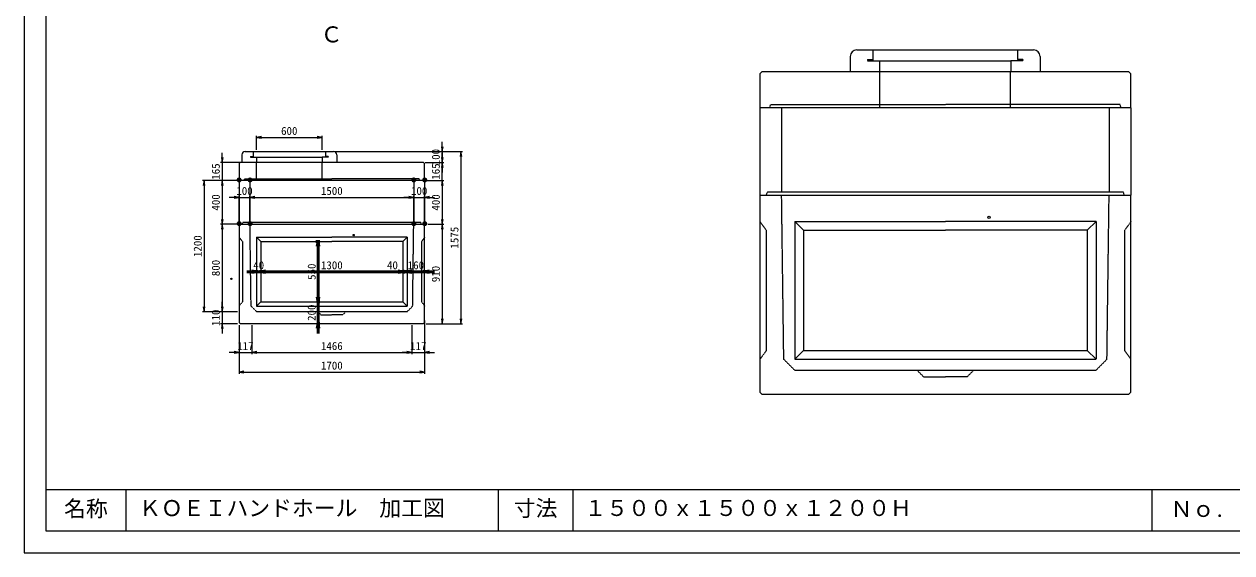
# Model space of a CAD drawing. Units: millimetres, scale not verified. Extents: x -420 to 421, y -297 to 297.
# Drawn here: x -420 to 133, y -297 to -55 of the extents above; entities that cross this region are included whole.
import ezdxf
from ezdxf.enums import TextEntityAlignment as Align

# ---------------------------------------------------------------- set-up
doc = ezdxf.new("R2010")
doc.units = ezdxf.units.MM
doc.header["$PDMODE"] = 32
doc.header["$PDSIZE"] = 0.5
doc.linetypes.add('USER2', pattern=[4.7625, 3.175, -1.5875])
doc.layers.add('0-0', color=7, linetype='Continuous')
for name, color, linetype, lineweight in [('0-1_0', 9, 'Continuous', 25), ('0-2_dims', 7, 'Continuous', 18), ('0-3_pen1実線', 4, 'Continuous', 13), ('0-4_pen3実線', 7, 'Continuous', 25), ('0-5_pen4実線', 7, 'Continuous', 25), ('0-6_pen2破線', 3, 'USER2', 25), ('0-8_鉄筋１', 7, 'Continuous', 50)]:
    doc.layers.add(name, color=color, linetype=linetype, lineweight=lineweight)
doc.styles.add('ＭＳ ゴシック', font='')
doc.styles.get('ＭＳ ゴシック').set_extended_font_data('MS Gothic')

# ---------------------------------------------------------------- blocks, each defined once
blk = doc.blocks.new('部分図 1')
at = {"layer": '0-1_0'}
blk.add_lwpolyline([(0, 0), (16824, 0), (16824, 11878), (0, 11878)], close=True, dxfattribs=at)
at = {"layer": '0-2_dims'}
for p, q in [((2128.5, 3686), (2128.5, 3816)), ((2128.5, 3801), (2728.5, 3801)), ((2728.5, 3686), (2728.5, 3816)), ((1814.5, 3571), (1814.5, 3661)), ((2848.5, 3671), (3844.5, 3671)), ((2878.5, 3671), (4015.5, 3671)), ((3829.5, 3671), (3829.5, 3761)), ((3829.5, 3671), (3829.5, 3571)), ((4000.5, 3671), (4000.5, 2096)), ((1978.5, 3571), (1799.5, 3571)), ((1814.5, 3571), (1814.5, 3406)), ((3673.5, 3571), (3844.5, 3571)), ((3829.5, 3571), (3829.5, 3481)), ((1938.5, 3406), (1633.5, 3406)), ((1648.5, 3406), (1648.5, 2206)), ((1953.5, 3406), (1799.5, 3406)), ((1953.5, 3406), (1799.5, 3406)), ((1814.5, 3406), (1814.5, 3316)), ((1814.5, 3406), (1814.5, 3006)), ((3698.5, 3406), (3844.5, 3406)), ((3829.5, 3406), (3829.5, 3006)), ((1953.5, 3006), (1799.5, 3006)), ((1953.5, 3006), (1799.5, 3006)), ((1814.5, 3006), (1814.5, 2206)), ((3698.5, 3006), (3844.5, 3006)), ((3698.5, 3006), (3844.5, 3006)), ((3829.5, 3006), (3829.5, 2096)), ((1814.5, 2206), (1814.5, 2296)), ((1953.5, 2206), (1633.5, 2206)), ((1953.5, 2206), (1799.5, 2206)), ((1953.5, 2206), (1799.5, 2206)), ((1814.5, 2206), (1814.5, 2096)), ((1953.5, 2096), (1799.5, 2096)), ((1814.5, 2096), (1814.5, 2006)), ((3683.5, 2096), (3844.5, 2096)), ((3683.5, 2096), (4015.5, 2096))]:
    blk.add_line(p, q, dxfattribs=at)
for points in [[(2173.5, 3808.5), (2128.5, 3801), (2173.5, 3793.5)], [(2683.5, 3793.5), (2728.5, 3801), (2683.5, 3808.5)], [(3822, 3716), (3829.5, 3671), (3837, 3716)], [(4008, 3626), (4000.5, 3671), (3993, 3626)], [(1807, 3616), (1814.5, 3571), (1822, 3616)], [(3837, 3526), (3829.5, 3571), (3822, 3526)], [(1656, 3361), (1648.5, 3406), (1641, 3361)], [(1822, 3361), (1814.5, 3406), (1807, 3361)], [(1822, 3361), (1814.5, 3406), (1807, 3361)], [(3837, 3361), (3829.5, 3406), (3822, 3361)], [(1807, 3051), (1814.5, 3006), (1822, 3051)], [(1822, 2961), (1814.5, 3006), (1807, 2961)], [(3822, 3051), (3829.5, 3006), (3837, 3051)], [(3837, 2961), (3829.5, 3006), (3822, 2961)], [(1641, 2251), (1648.5, 2206), (1656, 2251)], [(1807, 2251), (1814.5, 2206), (1822, 2251)], [(1807, 2251), (1814.5, 2206), (1822, 2251)], [(3822, 2141), (3829.5, 2096), (3837, 2141)], [(3993, 2141), (4000.5, 2096), (4008, 2141)], [(1822, 2051), (1814.5, 2096), (1807, 2051)]]:
    blk.add_lwpolyline(points, dxfattribs=at)
at = {"layer": '0-2_dims', "color": 2}
blk.add_circle((8838, 3070.4), 11, dxfattribs=at)
at = {"layer": '0-3_pen1実線'}
for p, q in [((9036.1, 4494.68), (9042.06, 4500.63)), ((2728.5, 3618.02), (2731.48, 3621))]:
    blk.add_line(p, q, dxfattribs=at)
at = {"layer": '0-4_pen3実線'}
for p, q in [((7566.1, 4540.63), (7566.1, 4400.63)), ((7626.1, 4600.63), (9246.1, 4600.63)), ((9306.1, 4540.63), (9306.1, 4400.63)), ((6758, 4401), (6738, 4381)), ((6738, 4381), (6738, 4071)), ((10118, 4401), (6758, 4401)), ((10118, 4401), (10138, 4381)), ((10138, 4071), (10138, 4381)), ((10138, 4071), (6738, 4071)), ((6738, 4071), (6738, 3271)), ((10138, 4071), (10138, 3271)), ((2023.5, 3671), (2833.5, 3671)), ((3829.5, 3571), (3829.5, 3661)), ((1978.5, 3571), (1968.5, 3561)), ((1968.5, 3561), (1968.5, 3406)), ((3658.5, 3571), (1978.5, 3571)), ((1993.5, 3641), (1993.5, 3571)), ((2863.5, 3641), (2863.5, 3571)), ((3658.5, 3571), (3668.5, 3561)), ((3668.5, 3406), (3668.5, 3561)), ((3683.5, 3571), (3844.5, 3571)), ((3829.5, 3406), (3829.5, 3571)), ((1968.5, 3406), (1968.5, 3006)), ((3668.5, 3406), (1968.5, 3406)), ((3668.5, 3406), (3668.5, 3006)), ((3683.5, 3406), (3844.5, 3406)), ((3829.5, 3406), (3829.5, 3316)), ((1968.5, 3251.88), (1878.5, 3251.88)), ((1968.5, 3022), (1968.5, 3266.88)), ((1968.5, 3251.88), (2068.3, 3251.88)), ((2068.3, 3025.5), (2068.3, 3266.88)), ((2068.3, 3025.5), (2068.3, 3266.88)), ((2068.3, 3251.88), (2158.3, 3251.88)), ((2068.3, 3251.88), (3568.29, 3251.88)), ((3568.29, 3251.88), (3478.29, 3251.88)), ((3568.29, 3025.5), (3568.29, 3266.88)), ((3568.29, 3025.5), (3568.29, 3266.88)), ((3568.29, 3251.88), (3668.5, 3251.88)), ((3668.5, 3020.69), (3668.5, 3266.88)), ((3668.5, 3251.88), (3758.5, 3251.88)), ((6738, 3271), (6738, 1471)), ((6738, 3271), (10138, 3271)), ((10138, 1471), (10138, 3271)), ((1968.5, 3007), (1968.5, 2107)), ((1968.5, 3006), (3668.5, 3006)), ((3668.5, 2107), (3668.5, 3007)), ((7058, 3031), (8438, 3031)), ((7058, 3031), (7058, 1771)), ((7138, 2951), (7058, 3031)), ((9818, 3031), (8438, 3031)), ((9738, 2951), (9818, 3031)), ((9818, 3031), (9818, 1771)), ((2128.5, 2887), (2818.5, 2887)), ((2128.5, 2887), (2128.5, 2257)), ((2168.5, 2847), (2128.5, 2887)), ((3508.5, 2887), (2818.5, 2887)), ((3468.5, 2847), (3508.5, 2887)), ((3508.5, 2887), (3508.5, 2257)), ((7138, 2951), (7138, 1851)), ((7138, 2951), (8438, 2951)), ((9738, 2951), (8438, 2951)), ((9738, 2951), (9738, 1851)), ((2168.5, 2847), (2168.5, 2297)), ((2168.5, 2847), (2818.5, 2847)), ((3468.5, 2847), (2818.5, 2847)), ((3468.5, 2847), (3468.5, 2297)), ((2168.5, 2297), (2128.5, 2257)), ((2128.5, 2257), (2818.5, 2257)), ((2168.5, 2297), (2818.5, 2297)), ((2818.5, 2297), (3468.5, 2297)), ((2818.5, 2257), (3507.84, 2257.66)), ((3468.5, 2297), (3508.5, 2257)), ((1968.5, 2107), (1978.5, 2097)), ((3668.5, 2107), (3658.5, 2097)), ((3668.5, 2126), (3668.5, 1818)), ((1968.5, 2082), (1968.5, 1818)), ((1968.5, 2001), (1968.5, 1639)), ((1978.5, 2097), (3658.5, 2097)), ((2085.3, 2082), (2085.3, 1818)), ((2085.3, 2082), (2085.3, 1818)), ((3551.5, 2082), (3551.5, 1818)), ((3551.5, 2082), (3551.5, 1818)), ((3668.5, 1976), (3668.5, 1639)), ((1968.5, 1833), (1878.5, 1833)), ((1968.5, 1833), (2085.3, 1833)), ((2085.3, 1833), (2175.3, 1833)), ((2085.3, 1833), (3551.5, 1833)), ((3551.5, 1833), (3461.5, 1833)), ((3551.5, 1833), (3668.5, 1833)), ((3668.5, 1833), (3758.5, 1833)), ((7138, 1851), (7058, 1771)), ((7058, 1771), (8438, 1771)), ((7138, 1851), (8438, 1851)), ((8438, 1851), (9738, 1851)), ((8438, 1771), (9816.68, 1772.32)), ((9738, 1851), (9818, 1771)), ((1968.5, 1654), (3668.5, 1654)), ((6738, 1471), (6758, 1451)), ((6758, 1451), (10118, 1451)), ((10138, 1471), (10118, 1451)), ((931, 580), (931, 200)), ((5025, 580), (5025, 200))]:
    blk.add_line(p, q, dxfattribs=at)
for points in [[(3822, 3616), (3829.5, 3571), (3837, 3616)], [(3837, 3361), (3829.5, 3406), (3822, 3361)], [(1923.5, 3244.38), (1968.5, 3251.88), (1923.5, 3259.38)], [(2113.3, 3259.37), (2068.3, 3251.87), (2113.3, 3244.37)], [(2113.3, 3259.37), (2068.3, 3251.87), (2113.3, 3244.37)], [(3523.29, 3244.38), (3568.29, 3251.88), (3523.29, 3259.38)], [(3523.29, 3244.38), (3568.29, 3251.88), (3523.29, 3259.38)], [(3713.5, 3259.37), (3668.5, 3251.87), (3713.5, 3244.37)], [(1923.5, 1825.5), (1968.5, 1833), (1923.5, 1840.5)], [(2130.3, 1840.5), (2085.3, 1833), (2130.3, 1825.5)], [(2130.3, 1840.5), (2085.3, 1833), (2130.3, 1825.5)], [(3506.5, 1825.5), (3551.5, 1833), (3506.5, 1840.5)], [(3506.5, 1825.5), (3551.5, 1833), (3506.5, 1840.5)], [(3713.5, 1840.5), (3668.5, 1833), (3713.5, 1825.5)], [(2013.5, 1661.5), (1968.5, 1654), (2013.5, 1646.5)], [(3623.5, 1646.5), (3668.5, 1654), (3623.5, 1661.5)]]:
    blk.add_lwpolyline(points, dxfattribs=at)
blk.add_circle((3018.4, 2907.1), 5.6, dxfattribs=at)
for centre, radius, start, end in [((7626.1, 4540.63), 60, 90, 180), ((9246.1, 4540.63), 60, 0, 90), ((2023.5, 3641), 30, 90, 180), ((2833.5, 3641), 30, 0, 90)]:
    blk.add_arc(centre, radius, start, end, dxfattribs=at)
blk.add_point((1898.11, 2506.71), dxfattribs=at)
at = {"layer": '0-5_pen4実線'}
for p, q in [((200, 580), (16610, 580)), ((4340.3, 580), (4340.3, 200)), ((10328, 580), (10328, 200))]:
    blk.add_line(p, q, dxfattribs=at)
blk.add_lwpolyline([(200, 200), (16610, 200), (16610, 11452), (200, 11452)], close=True, dxfattribs=at)
at = {"layer": '0-6_pen2破線'}
for p, q in [((7772.1, 4600.63), (7772.1, 4500.63)), ((9100.1, 4600.63), (9100.1, 4512.63)), ((7724.1, 4512.63), (7724.1, 4500.63)), ((7724.1, 4512.63), (7772.1, 4512.63)), ((7724.1, 4500.63), (9036.1, 4500.63)), ((7836.1, 4500.63), (7836.1, 4400.63)), ((9148.1, 4500.63), (9036.1, 4500.63)), ((9036.1, 4500.63), (9036.1, 4400.63)), ((9148.1, 4512.63), (9100.1, 4512.63)), ((9148.1, 4512.63), (9148.1, 4500.63)), ((7837.2, 4071), (7837.2, 4401)), ((9036, 4070.2), (9036, 4400.2)), ((6828, 4071), (6838, 4101)), ((6838, 4101), (8438, 4101)), ((6938, 4071), (6938, 3301)), ((9938, 4071), (9938, 3301)), ((2096.5, 3671), (2096.5, 3621)), ((2760.5, 3671), (2760.5, 3627)), ((2072.5, 3627), (2072.5, 3621)), ((2072.5, 3627), (2096.5, 3627)), ((2072.5, 3621), (2728.5, 3621)), ((2128.5, 3621), (2128.5, 3571)), ((2128.5, 3406), (2128.5, 3571)), ((2784.5, 3621), (2728.5, 3621)), ((2728.5, 3621), (2728.5, 3571)), ((2728.5, 3406), (2728.5, 3571)), ((2784.5, 3627), (2760.5, 3627)), ((2784.5, 3627), (2784.5, 3621)), ((2013.5, 3406), (2018.5, 3421)), ((2018.5, 3421), (2818.5, 3421)), ((2068.5, 3406), (2068.5, 3021)), ((3568.5, 3406), (3568.5, 3021)), ((6798, 3271), (6808, 3301)), ((8438, 3301), (6808, 3301)), ((6958, 1771), (6938, 3271)), ((10068, 3301), (8438, 3301)), ((9918, 1771), (9937.61, 3271)), ((10078, 3271), (10068, 3301)), ((1998.5, 3006), (2003.5, 3021)), ((2818.5, 3021), (2003.5, 3021)), ((2078.5, 2257), (2068.5, 3007)), ((3633.5, 3021), (2818.5, 3021)), ((3558.5, 2257), (3568.3, 3007)), ((3638.5, 3006), (3633.5, 3021)), ((6738, 3031), (6798, 2951)), ((10138, 3031), (10078, 2951)), ((1968.5, 2887), (1998.5, 2847)), ((3668.5, 2887), (3638.5, 2847)), ((6798, 2951), (6798, 1851)), ((10078, 2951), (10078, 1851)), ((1998.5, 2847), (1998.5, 2297)), ((3638.5, 2847), (3638.5, 2297)), ((1998.5, 2297), (1968.5, 2257)), ((2128.5, 2207), (2078.5, 2257)), ((3508.5, 2207), (3558.5, 2257)), ((3638.5, 2297), (3668.5, 2257)), ((2128.5, 2207), (2818.5, 2207)), ((2688.5, 2207), (2718.5, 2177)), ((2718.5, 2177), (2818.5, 2177)), ((2818.5, 2207), (3508.5, 2207)), ((2918.5, 2177), (2818.5, 2177)), ((2948.5, 2207), (2918.5, 2177)), ((6798, 1851), (6738, 1771)), ((7058, 1671), (6958, 1771)), ((9818, 1671), (9918, 1771)), ((10078, 1851), (10138, 1771)), ((7058, 1671), (8438, 1671)), ((8178, 1671), (8238, 1611)), ((8438, 1671), (9818, 1671)), ((8698, 1671), (8638, 1611)), ((8238, 1611), (8438, 1611)), ((8638, 1611), (8438, 1611))]:
    blk.add_line(p, q, dxfattribs=at)
for points in [[(10048, 4071), (10038, 4101), (8438, 4101)], [(3623.5, 3406), (3618.5, 3421), (2818.5, 3421)]]:
    blk.add_lwpolyline(points, dxfattribs=at)
at = {"layer": '0-8_鉄筋１'}
for p, q in [((2671, 2847), (2707.5, 2847)), ((2692.5, 2847), (2692.5, 2297)), ((2128.5, 2572), (2038.5, 2572)), ((2128.5, 2572), (2128.5, 2587)), ((2128.5, 2572), (2168.5, 2572)), ((2168.5, 2572), (2168.5, 2587)), ((2168.5, 2572), (2168.5, 2587)), ((2168.5, 2572), (2258.5, 2572)), ((2168.5, 2572), (3468.5, 2572)), ((3468.5, 2572), (3323.5, 2572)), ((3508.5, 2572), (3418.5, 2572)), ((3468.5, 2572), (3468.5, 2587)), ((3468.5, 2572), (3468.5, 2587)), ((3468.5, 2572), (3508.5, 2572)), ((3508.5, 2572), (3508.5, 2587)), ((3508.5, 2572), (3508.5, 2587)), ((3508.5, 2572), (3598.5, 2572)), ((3508.5, 2572), (3668.5, 2572)), ((3668.5, 2572), (3668.5, 2587)), ((3668.5, 2572), (3758.5, 2572)), ((2692.5, 2297), (2692.5, 2387)), ((2692.5, 2297), (2707.5, 2297)), ((2692.5, 2297), (2707.5, 2297)), ((2692.5, 2297), (2692.5, 2097)), ((2692.5, 2097), (2707.5, 2097)), ((2692.5, 2097), (2692.5, 2007))]:
    blk.add_line(p, q, dxfattribs=at)
for points in [[(2700, 2802), (2692.5, 2847), (2685, 2802)], [(2083.5, 2564.5), (2128.5, 2572), (2083.5, 2579.5)], [(2213.5, 2579.5), (2168.5, 2572), (2213.5, 2564.5)], [(2213.5, 2579.5), (2168.5, 2572), (2213.5, 2564.5)], [(3423.5, 2564.5), (3468.5, 2572), (3423.5, 2579.5)], [(3423.5, 2564.5), (3468.5, 2572), (3423.5, 2579.5)], [(3463.5, 2564.5), (3508.5, 2572), (3463.5, 2579.5)], [(3553.5, 2579.5), (3508.5, 2572), (3553.5, 2564.5)], [(3713.5, 2579.5), (3668.5, 2572), (3713.5, 2564.5)], [(2685, 2342), (2692.5, 2297), (2700, 2342)], [(2685, 2342), (2692.5, 2297), (2700, 2342)], [(2700, 2052), (2692.5, 2097), (2685, 2052)]]:
    blk.add_lwpolyline(points, dxfattribs=at)
at = {"layer": '0-2_dims', "style": 'ＭＳ ゴシック'}
for s, height, p in [('Ｃ', 146.6, (2715.71, 4626)), ('600', 73.31, (2353.5, 3801.5))]:
    blk.add_text(s, height=height, dxfattribs=at).set_placement(p, align=Align.BOTTOM_LEFT)
for s, p in [('100', (3829, 3546)), ('165', (1814, 3413.5)), ('400', (1814, 3131)), ('400', (3829, 3131)), ('1200', (1648, 2706)), ('1575', (4000, 2783.5)), ('800', (1814, 2531)), ('910', (3829, 2476)), ('110', (1814, 2076))]:
    blk.add_text(s, height=73.31, rotation=90, dxfattribs=at).set_placement(p, align=Align.BOTTOM_LEFT)
at = {"layer": '0-4_pen3実線', "style": 'ＭＳ ゴシック'}
blk.add_text('165', height=73.31, rotation=90, dxfattribs=at).set_placement((3829, 3413.5), align=Align.BOTTOM_LEFT)
for s, height, p in [('●', 36.66, (1943.5, 3381.1)), ('●', 36.66, (2043.3, 3381.1)), ('●', 36.66, (3543.2, 3381.1)), ('●', 36.66, (3643.5, 3381.1)), ('100', 73.31, (1943.4, 3252.38)), ('1500', 73.31, (2718.3, 3252.38)), ('100', 73.31, (3543.4, 3252.38)), ('●', 36.66, (1943.9, 2981.3)), ('●', 36.66, (2043.6, 2981.7)), ('●', 36.66, (3543.4, 2981.1)), ('●', 36.66, (3643.5, 2981)), ('117', 73.31, (1951.9, 1833.5)), ('1466', 73.31, (2718.4, 1833.5)), ('117', 73.31, (3535, 1833.5)), ('1700', 73.31, (2718.5, 1654.5)), ('名称', 146.6, (366, 287)), ('ＫＯＥＩハンドホール\u3000加工図', 146.6, (1053, 292)), ('寸法', 146.6, (4484.2, 291)), ('１５００ｘ１５００ｘ１２００Ｈ', 146.6, (5132, 293)), ('Ｎｏ.', 146.6, (10500.7, 284.33))]:
    blk.add_text(s, height=height, dxfattribs=at).set_placement(p, align=Align.BOTTOM_LEFT)
at = {"layer": '0-8_鉄筋１', "style": 'ＭＳ ゴシック'}
for s, p in [('40', (2098.5, 2572.5)), ('1300', (2718.5, 2572.5)), ('40', (3323.5, 2572.5)), ('160', (3513.5, 2572.5))]:
    blk.add_text(s, height=73.31, dxfattribs=at).set_placement(p, align=Align.BOTTOM_LEFT)
for s, p in [('550', (2692, 2497)), ('200', (2692, 2122))]:
    blk.add_text(s, height=73.31, rotation=90, dxfattribs=at).set_placement(p, align=Align.BOTTOM_LEFT)

msp = doc.modelspace()

# ---------------------------------------------------------------- block references
at = {"layer": '0-0', "xscale": 0.05, "yscale": 0.05}
msp.add_blockref('部分図 1', (-420.5, -297), dxfattribs=at)

doc.saveas('drawing.dxf')
